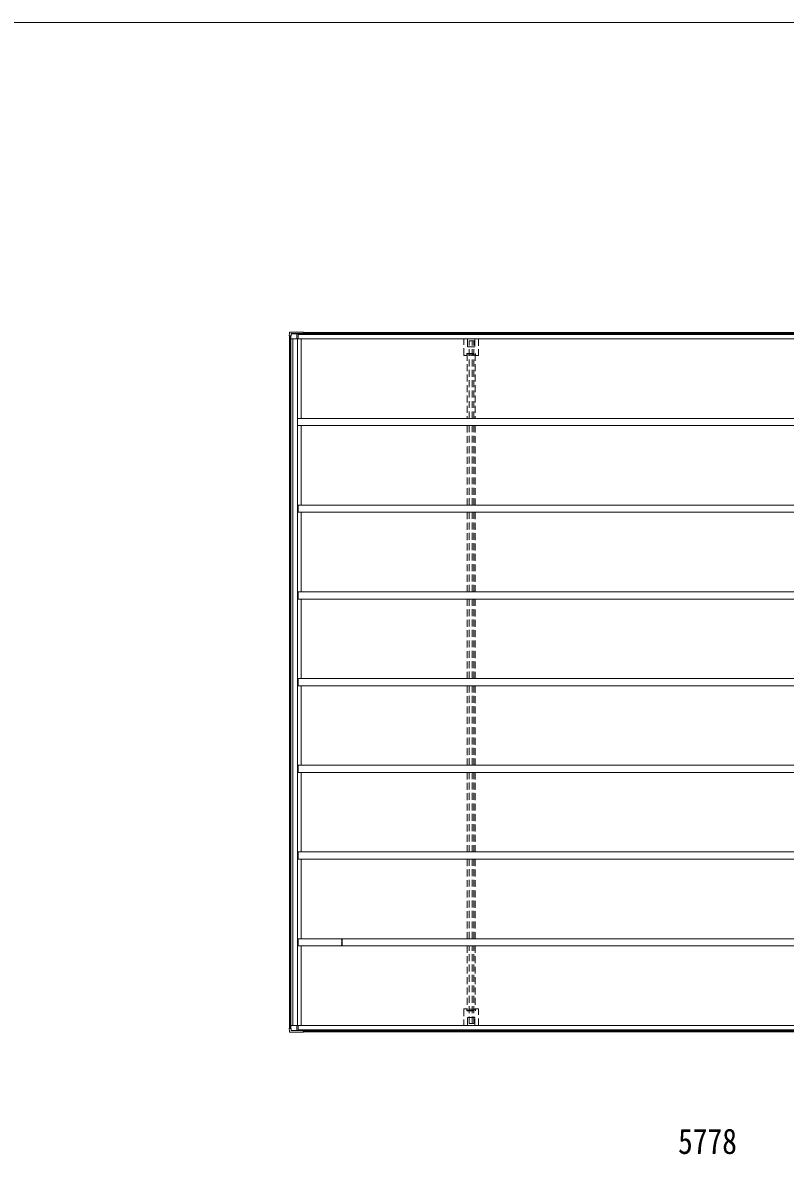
# Model space of a CAD drawing. Units: millimetres at full size, sheet at 1:40; details may follow other scales. Extents: x -11243 to 11243, y -7760 to 7760.
# Drawn here: x 119 to 5398, y -71 to 7760 of the extents above; entities that cross this region are included whole.
import ezdxf
from ezdxf.enums import TextEntityAlignment as Align

# ---------------------------------------------------------------- set-up
doc = ezdxf.new("R2010")
doc.units = ezdxf.units.MM
doc.header["$LTSCALE"] = 40
doc.linetypes.add('DASHED1', pattern=[1.8, 1.2, -0.6])
for name, color, linetype, lineweight in [('0-3_ELV2', 4, 'Continuous', 9), ('0-4_TABLE1', 6, 'Continuous', 9), ('0-6_OTH_LINE', 6, 'Continuous', 9), ('F-0_240', 7, 'Continuous', 9)]:
    doc.layers.add(name, color=color, linetype=linetype, lineweight=lineweight)
doc.styles.add('ＭＳ ゴシック', font='')
doc.styles.get('ＭＳ ゴシック').set_extended_font_data('MS Gothic')

msp = doc.modelspace()

# ---------------------------------------------------------------- linework, layer by layer
at = {"layer": '0-3_ELV2'}
for p, q in [((1966.82, 5593.77), (1966.82, 799.77)), ((1972.52, 5593.77), (1972.52, 799.77)), ((1974.75, 5593.77), (1974.75, 799.77)), ((1988.55, 5572.77), (1988.55, 820.77)), ((2021.88, 5572.77), (2021.88, 820.77)), ((2026.98, 5571.77), (2026.98, 5607.07)), ((2026.98, 5603.07), (7699.7, 5603.07)), ((2026.98, 5571.77), (7702.18, 5571.77)), ((2047.94, 5571.77), (2047.94, 5021.77)), ((2060.46, 5608.77), (7682.25, 5608.77)), ((2061.68, 5615.77), (7683.26, 5615.77)), ((2026.98, 5021.77), (7702.18, 5021.77)), ((2026.98, 4971.77), (7702.18, 4971.77)), ((2047.94, 4971.77), (2047.94, 4421.77)), ((2026.98, 4371.77), (2026.98, 4421.77)), ((2026.98, 4421.77), (7702.18, 4421.77)), ((2026.98, 4371.77), (7702.18, 4371.77)), ((2047.94, 4371.77), (2047.94, 3821.77)), ((2026.98, 3771.77), (2026.98, 3821.77)), ((2026.98, 3821.77), (7702.18, 3821.77)), ((2026.98, 3771.77), (7702.18, 3771.77)), ((2047.94, 3771.77), (2047.94, 3221.77)), ((2026.98, 3171.77), (2026.98, 3221.77)), ((2026.98, 3221.77), (7702.18, 3221.77)), ((2026.98, 3171.77), (7702.18, 3171.77)), ((2047.94, 3171.77), (2047.94, 2621.77)), ((2026.98, 2571.77), (2026.98, 2621.77)), ((2026.98, 2621.77), (7702.18, 2621.77)), ((2026.98, 2571.77), (7702.18, 2571.77)), ((2047.94, 2571.77), (2047.94, 2021.77)), ((2026.98, 1971.77), (2026.98, 2021.77)), ((2026.98, 2021.77), (7702.18, 2021.77)), ((2026.98, 1971.77), (7702.18, 1971.77)), ((2047.94, 1971.77), (2047.94, 1421.77)), ((2026.98, 1371.77), (2026.98, 1421.77)), ((2026.98, 1421.77), (7702.18, 1421.77)), ((2326.27, 1420.77), (2326.27, 1419.82)), ((2326.27, 1416.72), (2326.27, 1415.77)), ((2326.57, 1419.52), (2326.87, 1419.52)), ((2326.87, 1417.02), (2326.57, 1417.02)), ((2327.17, 1419.82), (2327.17, 1420.57)), ((2327.17, 1415.97), (2327.17, 1416.72)), ((2327.27, 1414.77), (2328.97, 1414.77)), ((2327.47, 1420.87), (2329.07, 1420.87)), ((2329.07, 1415.67), (2327.47, 1415.67)), ((2329.27, 1414.47), (2329.27, 1402.67)), ((2329.37, 1420.57), (2329.37, 1415.97)), ((2026.98, 1371.77), (7702.18, 1371.77)), ((2047.94, 1371.77), (2047.94, 821.77)), ((2326.27, 1377.77), (2326.27, 1376.82)), ((2326.27, 1373.72), (2326.27, 1372.77)), ((2326.57, 1376.52), (2326.87, 1376.52)), ((2326.87, 1374.02), (2326.57, 1374.02)), ((2327.17, 1376.82), (2327.17, 1377.57)), ((2327.17, 1372.97), (2327.17, 1373.72)), ((2328.77, 1402.17), (2327.22, 1402.17)), ((2327.22, 1401.27), (2328.97, 1401.27)), ((2328.97, 1392.27), (2327.22, 1392.27)), ((2327.22, 1391.37), (2328.77, 1391.37)), ((2328.97, 1378.77), (2327.27, 1378.77)), ((2327.47, 1377.87), (2329.07, 1377.87)), ((2329.07, 1372.67), (2327.47, 1372.67)), ((2329.27, 1400.97), (2329.27, 1392.57)), ((2329.27, 1390.87), (2329.27, 1379.07)), ((2329.37, 1377.57), (2329.37, 1372.97)), ((2330.28, 1372.76), (2330.47, 1386.74)), ((2026.98, 821.77), (2026.98, 785.94)), ((2026.98, 821.77), (7702.18, 821.77)), ((2026.98, 790.47), (7699.7, 790.47)), ((2060.46, 784.77), (7682.25, 784.77)), ((2061.68, 777.77), (7683.26, 777.77))]:
    msp.add_line(p, q, dxfattribs=at)
at = {"layer": '0-3_ELV2', "linetype": 'DASHED1'}
for p, q in [((3173.38, 5458.82), (3173.38, 5571.77)), ((3197.83, 5518.82), (3197.83, 5571.77)), ((3249.83, 5571.77), (3249.83, 5518.82)), ((3274.28, 5571.77), (3274.28, 5458.82)), ((3248.83, 5517.82), (3198.83, 5517.82)), ((3229.65, 5021.77), (3229.65, 5558.77)), ((3242.66, 5021.77), (3242.66, 5558.77)), ((3194.49, 5457.82), (3174.38, 5457.82)), ((3194.11, 5459.44), (3193.07, 5458.41)), ((3193.13, 5459.41), (3193.13, 5470.32)), ((3194.13, 5471.32), (3253.53, 5471.32)), ((3252.56, 5459.5), (3195.11, 5459.5)), ((3196.33, 5468.27), (3251.33, 5468.27)), ((3196.33, 5468.27), (3196.33, 5021.77)), ((3251.33, 5468.27), (3251.33, 5021.77)), ((3273.28, 5457.82), (3253.17, 5457.82)), ((3254.59, 5458.41), (3253.56, 5459.44)), ((3254.53, 5470.32), (3254.53, 5459.41)), ((3196.33, 4971.77), (3196.33, 4421.77)), ((3209.9, 4421.77), (3209.9, 4971.77)), ((3229.65, 4421.77), (3229.65, 4971.77)), ((3242.66, 4421.77), (3242.66, 4971.77)), ((3251.33, 4971.77), (3251.33, 4421.77)), ((3196.33, 4371.77), (3196.33, 3821.77)), ((3209.9, 3821.77), (3209.9, 4371.77)), ((3229.65, 3821.77), (3229.65, 4371.77)), ((3242.66, 3821.77), (3242.66, 4371.77)), ((3251.33, 4371.77), (3251.33, 3821.77)), ((3196.33, 3771.77), (3196.33, 3221.77)), ((3209.9, 3221.77), (3209.9, 3771.77)), ((3229.65, 3221.77), (3229.65, 3771.77)), ((3242.66, 3221.77), (3242.66, 3771.77)), ((3251.33, 3771.77), (3251.33, 3221.77)), ((3196.33, 3171.77), (3196.33, 2621.77)), ((3209.9, 2621.77), (3209.9, 3171.77)), ((3229.65, 2621.77), (3229.65, 3171.77)), ((3242.66, 2621.77), (3242.66, 3171.77)), ((3251.33, 3171.77), (3251.33, 2621.77)), ((3196.33, 2571.77), (3196.33, 2021.77)), ((3209.9, 2021.77), (3209.9, 2571.77)), ((3229.65, 2021.77), (3229.65, 2571.77)), ((3242.66, 2021.77), (3242.66, 2571.77)), ((3251.33, 2571.77), (3251.33, 2021.77)), ((3196.33, 1971.77), (3196.33, 1421.77)), ((3209.9, 1421.77), (3209.9, 1971.77)), ((3229.65, 1421.77), (3229.65, 1971.77)), ((3242.66, 1421.77), (3242.66, 1971.77)), ((3251.33, 1971.77), (3251.33, 1421.77)), ((3196.33, 1371.77), (3196.33, 925.27)), ((3209.9, 834.77), (3209.9, 1371.77)), ((3229.65, 834.77), (3229.65, 1371.77)), ((3242.66, 834.77), (3242.66, 1371.77)), ((3251.33, 1371.77), (3251.33, 925.27)), ((3173.38, 934.72), (3173.38, 821.77)), ((3194.49, 935.72), (3174.38, 935.72)), ((3194.11, 934.1), (3193.07, 935.14)), ((3193.13, 934.14), (3193.13, 923.22)), ((3194.13, 922.22), (3253.53, 922.22)), ((3252.56, 934.05), (3195.11, 934.05)), ((3196.33, 925.27), (3251.33, 925.27)), ((3197.83, 874.72), (3197.83, 821.77)), ((3248.83, 875.72), (3198.83, 875.72)), ((3249.83, 821.77), (3249.83, 874.72)), ((3273.28, 935.72), (3253.17, 935.72)), ((3254.59, 935.14), (3253.56, 934.1)), ((3254.53, 923.22), (3254.53, 934.14)), ((3274.28, 821.77), (3274.28, 934.72)), ((3209.9, 834.77), (3242.66, 834.77))]:
    msp.add_line(p, q, dxfattribs=at)
for points in [[(3209.9, 5021.77), (3209.9, 5558.77), (3242.66, 5558.77)], [(3194.49, 5457.82), (3196.05, 5459.38), (3196.33, 5459.38)], [(3251.33, 5459.38), (3251.62, 5459.38), (3253.17, 5457.82)], [(3194.49, 935.72), (3196.05, 934.17), (3196.33, 934.17)], [(3251.33, 934.17), (3251.62, 934.17), (3253.17, 935.72)]]:
    msp.add_lwpolyline(points, dxfattribs=at)
at = {"layer": '0-3_ELV2'}
msp.add_lwpolyline([(2330.47, 1386.74), (2330.47, 1406.81), (2330.28, 1420.79)], dxfattribs=at)
at = {"layer": '0-3_ELV2', "linetype": 'DASHED1'}
for centre, start, end in [((3198.83, 5518.82), 180, 270), ((3248.83, 5518.82), 270, 0), ((3198.83, 874.72), 90, 180), ((3248.83, 874.72), 0, 90)]:
    msp.add_arc(centre, 1, start, end, dxfattribs=at)
at = {"layer": '0-3_ELV2'}
for centre, radius, start, end in [((2327.27, 1420.77), 1, 89.99977, 179.99977), ((2326.57, 1419.82), 0.3, 179.99708, 269.98543), ((2326.57, 1416.72), 0.3, 90.00291, 180), ((2327.27, 1415.77), 1, 180, 270), ((2326.87, 1419.82), 0.3, 269.98454, 359.99911), ((2326.87, 1416.72), 0.3, 0.00291, 90.00291), ((2327.47, 1420.57), 0.3, 90.00874, 179.99709), ((2327.47, 1415.97), 0.3, 179.99709, 269.99709), ((2328.97, 1414.47), 0.3, 0, 90), ((2329.07, 1420.57), 0.3, 0, 90.00874), ((2329.07, 1415.97), 0.3, 269.99709, 0), ((2329.28, 1420.77), 1, 0.76383, 90), ((2327.27, 1377.77), 1, 90, 180), ((2326.57, 1376.82), 0.3, 180, 270), ((2326.57, 1373.72), 0.3, 90.00291, 180), ((2327.27, 1372.77), 1, 180, 270), ((2327.22, 1401.72), 0.45, 90, 270), ((2327.22, 1391.82), 0.45, 90, 270), ((2326.87, 1376.82), 0.3, 269.99854, 0.00146), ((2326.87, 1373.72), 0.3, 0.00291, 90.00291), ((2327.47, 1377.57), 0.3, 90, 179.99709), ((2327.47, 1372.97), 0.3, 179.99709, 269.99709), ((2328.77, 1402.67), 0.5, 270, 0), ((2328.77, 1390.87), 0.5, 0, 90), ((2328.97, 1400.97), 0.3, 0, 90), ((2328.97, 1392.57), 0.3, 269.9976, 0.00051), ((2328.97, 1379.07), 0.3, 269.99709, 0), ((2329.07, 1377.57), 0.3, 0, 90), ((2329.07, 1372.97), 0.3, 269.99709, 0), ((2329.28, 1372.77), 1, 270, 359.23428)]:
    msp.add_arc(centre, radius, start, end, dxfattribs=at)
at = {"layer": '0-3_ELV2', "linetype": 'DASHED1'}
for centre, major_axis, ratio, start_param, end_param in [((3174.38, 5458.82), (-0.71, -0.71), 0.99628, 5.4996506, 7.06672), ((3193.07, 5459.41), (0, 1), 0.061163, 1.5707963, 3.0805061), ((3194.13, 5470.32), (-0.71, 0.71), 0.99628, 5.4996506, 7.06672), ((3195.11, 5459.44), (1, 0), 0.061163, 3.2026792, 4.712389), ((3252.56, 5459.44), (1, 0), 0.061163, 4.712389, 6.2220988), ((3253.53, 5470.32), (0.71, 0.71), 0.99628, 5.4996506, 7.06672), ((3254.59, 5459.41), (0, 1), 0.061163, 3.2026792, 4.712389), ((3273.28, 5458.82), (0.71, -0.71), 0.99628, 5.4996506, 7.06672), ((3174.38, 934.72), (-0.71, 0.71), 0.99628, 5.4996506, 7.06672), ((3193.07, 934.14), (0, -1), 0.061163, 1.5707963, 3.0805061), ((3194.13, 923.22), (-0.71, -0.71), 0.99628, 5.4996506, 7.06672), ((3195.11, 934.11), (1, 0), 0.061163, 3.2026792, 4.712389), ((3252.56, 934.11), (1, 0), 0.061163, 4.712389, 6.2220988), ((3253.53, 923.22), (0.71, -0.71), 0.99628, 5.4996506, 7.06672), ((3254.59, 934.14), (0, -1), 0.061163, 3.2026792, 4.712389), ((3273.28, 934.72), (0.71, 0.71), 0.99628, 5.4996506, 7.06672)]:
    msp.add_ellipse(centre, major_axis=major_axis, ratio=ratio, start_param=start_param, end_param=end_param, dxfattribs=at)
at = {"layer": '0-4_TABLE1'}
for p, q in [((1964.63, 5593.77), (1965.61, 5612.47)), ((1964.65, 5593.77), (1976.91, 5593.77)), ((1965.82, 5615.56), (1965.82, 5615.57)), ((1969.49, 5618.25), (2061.87, 5618.25)), ((1970.41, 5618.65), (2063.19, 5618.65)), ((1974.75, 5572.77), (2026.98, 5572.77)), ((1976.63, 5593.77), (1976.43, 5572.77)), ((1977.6, 5607.97), (1976.81, 5593.77)), ((1976.91, 5593.77), (1977.08, 5596.77)), ((1977.08, 5596.77), (1977.21, 5596.77)), ((1977.61, 5605.59), (1977.15, 5596.77)), ((1977.76, 5607.6), (1977.6, 5607.97)), ((2053.65, 5607.6), (1977.76, 5607.6)), ((2017.13, 5607.6), (2017.16, 5572.77)), ((2055.47, 5607.75), (2060.46, 5607.75)), ((2060.35, 5607.97), (2060.46, 5607.75)), ((2060.46, 5609.14), (2060.46, 5607.75)), ((2061.87, 5615.77), (2061.86, 5616.34)), ((2061.96, 5617.19), (2061.97, 5615.77)), ((2063.08, 5615.77), (2063.1, 5617.6)), ((2063.2, 5616.62), (2063.19, 5615.77)), ((2063.36, 5615.77), (2063.23, 5616.83)), ((1964.63, 799.77), (1965.61, 781.07)), ((1964.65, 799.77), (1976.91, 799.77)), ((1974.75, 820.77), (2026.98, 820.77)), ((1976.63, 799.77), (1976.43, 820.77)), ((1977.6, 785.57), (1976.81, 799.77)), ((1976.91, 799.77), (1977.08, 796.77)), ((1977.08, 796.77), (1977.21, 796.77)), ((1977.61, 787.96), (1977.15, 796.77)), ((1977.76, 785.94), (1977.6, 785.57)), ((2053.65, 785.94), (1977.76, 785.94)), ((2017.13, 785.94), (2017.16, 820.77)), ((2055.47, 785.79), (2060.46, 785.79)), ((2060.35, 785.57), (2060.46, 785.79)), ((2060.46, 784.41), (2060.46, 785.79)), ((1965.82, 777.98), (1965.82, 777.98)), ((1969.49, 775.3), (2061.87, 775.3)), ((1970.41, 774.9), (2063.19, 774.9)), ((2061.87, 777.77), (2061.86, 777.21)), ((2061.96, 776.35), (2061.97, 777.77)), ((2063.08, 777.77), (2063.1, 775.95)), ((2063.2, 776.92), (2063.19, 777.77)), ((2063.36, 777.77), (2063.23, 776.72))]:
    msp.add_line(p, q, dxfattribs=at)
for points in [[(1965.6, 5612.47), (1965.7, 5614.17), (1965.8, 5615.57)], [(1968.72, 5618.24), (1969.26, 5618.25), (1969.49, 5618.24)], [(1969.65, 5618.64), (1970.19, 5618.65), (1970.41, 5618.65)], [(1977.6, 5607.97), (2060.35, 5607.97), (2060.36, 5609.09)], [(2061.86, 5616.34), (2061.86, 5616.4), (2061.86, 5616.46), (2061.85, 5616.5), (2061.85, 5616.54), (2061.85, 5616.57), (2061.84, 5616.58), (2061.84, 5616.58), (2061.83, 5616.56)], [(2061.84, 5618.17), (2061.86, 5618.24), (2061.87, 5618.24), (2061.89, 5618.19), (2061.91, 5618.07), (2061.93, 5617.91), (2061.94, 5617.7), (2061.95, 5617.46), (2061.96, 5617.19)], [(2063.1, 5617.6), (2063.11, 5617.89), (2063.12, 5618.15), (2063.14, 5618.37), (2063.16, 5618.53), (2063.18, 5618.62), (2063.2, 5618.65), (2063.22, 5618.6), (2063.24, 5618.48)], [(2063.23, 5616.83), (2063.22, 5616.86), (2063.22, 5616.87), (2063.21, 5616.86), (2063.21, 5616.84), (2063.21, 5616.8), (2063.2, 5616.75), (2063.2, 5616.69), (2063.2, 5616.62)], [(2063.24, 5618.48), (2063.42, 5617.01), (2063.56, 5615.77)], [(1977.6, 785.57), (2060.35, 785.57), (2060.36, 784.45)], [(1965.6, 781.07), (1965.7, 779.38), (1965.8, 777.98)], [(1968.72, 775.3), (1969.26, 775.3), (1969.49, 775.3)], [(1969.65, 774.91), (1970.19, 774.9), (1970.41, 774.9)], [(2061.86, 777.21), (2061.86, 777.14), (2061.86, 777.09), (2061.85, 777.04), (2061.85, 777), (2061.85, 776.98), (2061.84, 776.96), (2061.84, 776.97), (2061.83, 776.98)], [(2061.84, 775.37), (2061.86, 775.31), (2061.87, 775.3), (2061.89, 775.36), (2061.91, 775.47), (2061.93, 775.63), (2061.94, 775.84), (2061.95, 776.08), (2061.96, 776.35)], [(2063.1, 775.95), (2063.11, 775.66), (2063.12, 775.39), (2063.14, 775.18), (2063.16, 775.01), (2063.18, 774.92), (2063.2, 774.9), (2063.22, 774.95), (2063.24, 775.07)], [(2063.23, 776.72), (2063.22, 776.69), (2063.22, 776.68), (2063.21, 776.68), (2063.21, 776.7), (2063.21, 776.74), (2063.2, 776.79), (2063.2, 776.85), (2063.2, 776.92)], [(2063.24, 775.07), (2063.42, 776.53), (2063.56, 777.77)]]:
    msp.add_lwpolyline(points, dxfattribs=at)
for centre, radius, start, end in [((1968.67, 5615.37), 2.86, 89.03107, 175.99674), ((1969.54, 5616.13), 2.51, 87.51775, 125.83996), ((2071.91, 5609.26), 11.55, 173.44833, 180.84546), ((2388.89, 5553.82), 333.33, 168.8691, 170.19652), ((2389.73, 5552.28), 334.14, 168.90733, 170.20202), ((2071.91, 784.28), 11.55, 179.15454, 186.55167), ((2389.73, 841.27), 334.14, 189.79798, 191.09267), ((1968.67, 778.18), 2.86, 184.00326, 270.96893), ((1969.54, 777.42), 2.51, 234.16004, 272.48225), ((2388.89, 839.72), 333.33, 189.80348, 191.1309)]:
    msp.add_arc(centre, radius, start, end, dxfattribs=at)
for centre, major_axis, ratio, start_param, end_param in [((2376.66, -6612.46), (430.03, -8222.56), 0.003344, 3.5899476, 3.592413), ((2376.65, -6594.71), (430.04, -8225.61), 0.003595, 3.5980835, 3.598672)]:
    msp.add_ellipse(centre, major_axis=major_axis, ratio=ratio, start_param=start_param, end_param=end_param, dxfattribs=at)
at = {"layer": 'F-0_240', "color": 5}
msp.add_line((-11242.74, 7760), (10677.26, 7760), dxfattribs=at)

# ---------------------------------------------------------------- texts
at = {"layer": '0-6_OTH_LINE', "color": 7, "style": 'ＭＳ ゴシック', "width": 0.85}
msp.add_text('5778', height=176, dxfattribs=at).set_placement((4655.82, -120.51), align=Align.BOTTOM_LEFT)

doc.saveas('drawing.dxf')
